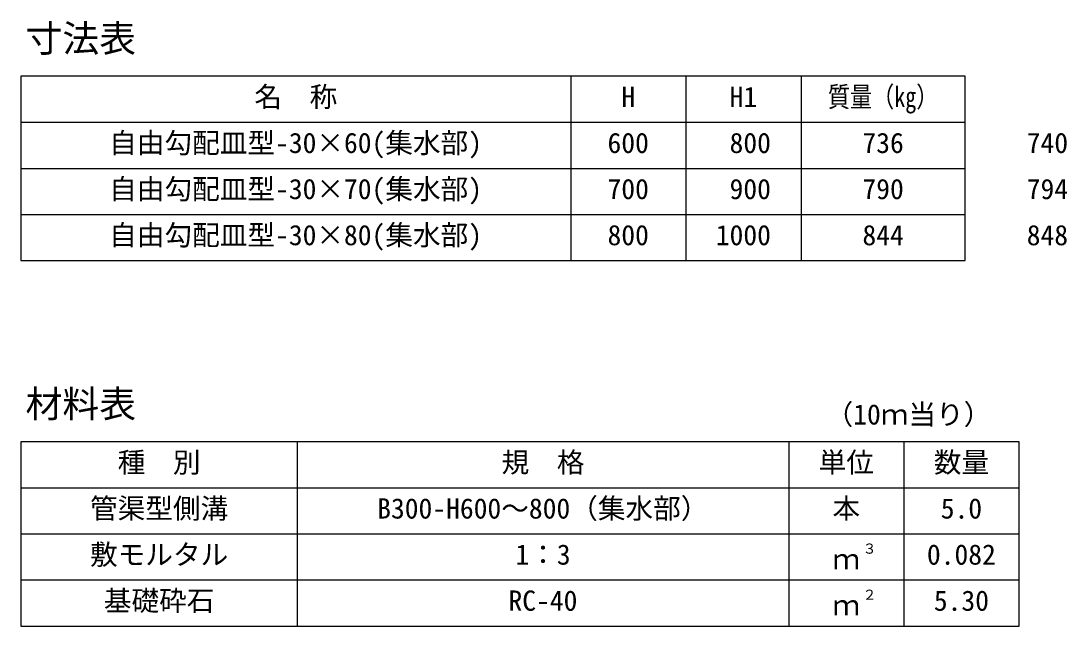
# Model space of a CAD drawing. Units: millimetres, scale not verified. Extents: x -12600 to 12600, y -5940 to 5940.
# Drawn here: x -9212 to -7509, y -4117 to -3132 of the extents above; entities that cross this region are included whole.
import ezdxf
from ezdxf.enums import TextEntityAlignment as Align

# ---------------------------------------------------------------- set-up
doc = ezdxf.new("R2010")
doc.units = ezdxf.units.MM
doc.header["$LTSCALE"] = 40
for name, color, linetype, lineweight in [('0-1_Defpoints', 5, 'Continuous', 25), ('0-3_HYO', 3, 'Continuous', 25), ('0-4_HYO2', 4, 'Continuous', 25), ('0-7_TXT', 7, 'Continuous', 25)]:
    doc.layers.add(name, color=color, linetype=linetype, lineweight=lineweight)
doc.styles.add('ＭＳ ゴシック', font='')
doc.styles.get('ＭＳ ゴシック').set_extended_font_data('MS Gothic')

msp = doc.modelspace()

# ---------------------------------------------------------------- linework, layer by layer
at = {"layer": '0-3_HYO'}
for p, q in [((-8317.5, -3221.87), (-8317.5, -3521.87)), ((-8130, -3221.87), (-8130, -3521.87)), ((-7942.5, -3221.87), (-7942.5, -3521.87)), ((-9212.5, -3296.87), (-7675, -3296.87)), ((-8762.5, -3816.65), (-8762.5, -4116.65)), ((-7962.5, -3816.65), (-7962.5, -4116.65)), ((-7775, -3816.65), (-7775, -4116.65)), ((-9212.5, -3891.65), (-7587.5, -3891.65))]:
    msp.add_line(p, q, dxfattribs=at)
for points in [[(-9212.5, -3521.87), (-7675, -3521.87), (-7675, -3221.87), (-9212.5, -3221.87)], [(-9212.5, -4116.65), (-7587.5, -4116.65), (-7587.5, -3816.65), (-9212.5, -3816.65)]]:
    msp.add_lwpolyline(points, close=True, dxfattribs=at)
at = {"layer": '0-4_HYO2'}
for p, q in [((-9212.5, -3371.87), (-7675, -3371.87)), ((-9212.5, -3446.87), (-7675, -3446.87)), ((-9212.5, -3966.65), (-7587.5, -3966.65)), ((-9212.5, -4041.65), (-7587.5, -4041.65))]:
    msp.add_line(p, q, dxfattribs=at)

# ---------------------------------------------------------------- texts
at = {"layer": '0-1_Defpoints', "style": 'ＭＳ ゴシック'}
for s, p in [('740', (-7575, -3356.87)), ('794', (-7575, -3431.87)), ('848', (-7575, -3506.87))]:
    msp.add_text(s, height=32.99, dxfattribs=at).set_placement(p, align=Align.BOTTOM_LEFT)
at = {"layer": '0-7_TXT', "style": 'ＭＳ ゴシック'}
for s, height, p in [('寸法表', 43.99, (-9205, -3195.62)), ('名\u3000称', 32.99, (-8832.5, -3281.87)), ('H', 32.99, (-8235, -3281.87)), ('H1', 32.99, (-8058.75, -3281.87)), ('自由勾配皿型-30×60(集水部)', 32.99, (-9068.75, -3356.87)), ('600', 32.99, (-8257.5, -3356.87)), (' 800', 32.99, (-8081.25, -3356.87)), ('736', 32.99, (-7842.5, -3356.87)), ('自由勾配皿型-30×70(集水部)', 32.99, (-9068.75, -3431.87)), ('700', 32.99, (-8257.5, -3431.87)), (' 900', 32.99, (-8081.25, -3431.87)), ('790', 32.99, (-7842.5, -3431.87)), ('自由勾配皿型-30×80(集水部)', 32.99, (-9068.75, -3506.87)), ('800', 32.99, (-8257.5, -3506.87)), ('1000', 32.99, (-8081.25, -3506.87)), ('844', 32.99, (-7842.5, -3506.87)), ('材料表', 43.99, (-9205, -3790.4)), ('（10ｍ当り）', 32.99, (-7902.5, -3798.65)), ('種\u3000別', 32.99, (-9055, -3876.65)), ('規\u3000格', 32.99, (-8430, -3876.65)), ('単位', 32.99, (-7913.75, -3876.65)), ('数量', 32.99, (-7726.25, -3876.65)), ('管渠型側溝', 32.99, (-9100, -3951.65)), ('B300-H600～800（集水部）', 32.99, (-8632.5, -3951.65)), ('本', 32.99, (-7891.25, -3951.65)), ('5.0', 32.99, (-7715, -3951.65)), ('敷モルタル', 32.99, (-9100, -4026.65)), ('1：3', 32.99, (-8407.5, -4026.65)), ('３', 16.5, (-7842.09, -4003.87)), ('0.082', 32.99, (-7737.5, -4026.65)), ('ｍ', 32.99, (-7891.25, -4034.15)), ('基礎砕石', 32.99, (-9077.5, -4101.65)), ('RC-40', 32.99, (-8418.75, -4101.65)), ('２', 16.5, (-7842.09, -4078.87)), ('5.30', 32.99, (-7726.25, -4101.65)), ('ｍ', 32.99, (-7891.25, -4109.15))]:
    msp.add_text(s, height=height, dxfattribs=at).set_placement(p, align=Align.BOTTOM_LEFT)
at = {"layer": '0-7_TXT', "style": 'ＭＳ ゴシック', "width": 0.8}
msp.add_text('質量（kg）', height=32.99, dxfattribs=at).set_placement((-7898.75, -3281.87), align=Align.BOTTOM_LEFT)

doc.saveas('drawing.dxf')
